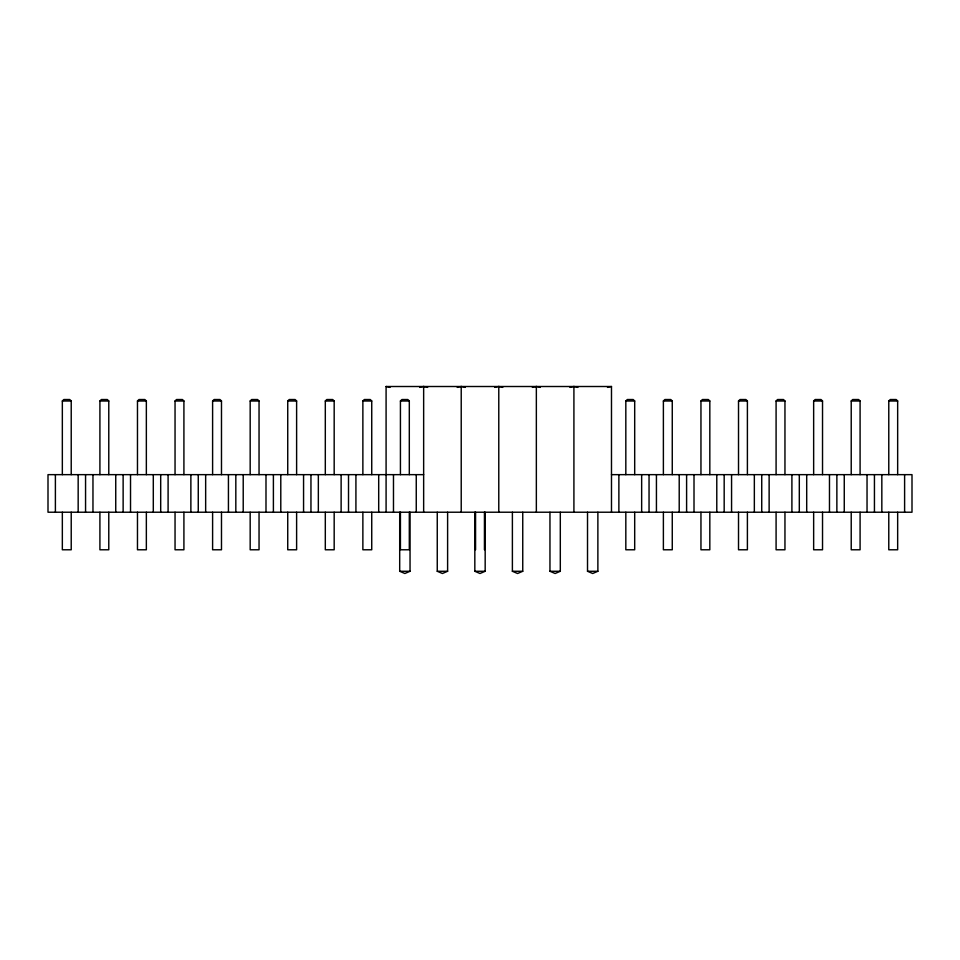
<?xml version="1.0" encoding="UTF-8"?>
<svg xmlns="http://www.w3.org/2000/svg" width="960" height="960" viewBox="0 0 960 960"><rect width="100%" height="100%" fill="white"/><g stroke="black" fill="none" stroke-linecap="round" stroke-linejoin="round"><path stroke-width="1.44" d="M62.34 474.648L62.34 401.004L63.828 399.528L69.744 399.528L71.22 401.004L71.22 474.648M99.912 474.648L99.912 401.004L101.388 399.528L107.304 399.528L108.78 401.004L108.78 474.648M137.472 474.648L137.472 401.004L138.96 399.528L144.876 399.528L146.352 401.004L146.352 474.648M175.044 474.648L175.044 401.004L176.52 399.528L182.436 399.528L183.912 401.004L183.912 474.648M212.604 474.648L212.604 401.004L214.08 399.528L219.996 399.528L221.484 401.004L221.484 474.648M250.176 474.648L250.176 401.004L251.652 399.528L257.568 399.528L259.044 401.004L259.044 474.648M287.736 474.648L287.736 401.004L289.212 399.528L295.128 399.528L296.616 401.004L296.616 474.648M325.308 474.648L325.308 401.004L326.784 399.528L332.7 399.528L334.176 401.004L334.176 474.648M362.868 474.648L362.868 401.004L364.344 399.528L370.26 399.528L371.736 401.004L371.736 474.648M400.428 474.648L400.428 401.004L401.916 399.528L407.832 399.528L409.308 401.004L409.308 474.648M625.824 474.648L625.824 401.004L627.3 399.528L633.216 399.528L634.692 401.004L634.692 474.648M663.384 474.648L663.384 401.004L664.872 399.528L670.788 399.528L672.264 401.004L672.264 474.648M700.956 474.648L700.956 401.004L702.432 399.528L708.348 399.528L709.824 401.004L709.824 474.648M738.516 474.648L738.516 401.004L740.004 399.528L745.92 399.528L747.396 401.004L747.396 474.648M776.088 474.648L776.088 401.004L777.564 399.528L783.48 399.528L784.956 401.004L784.956 474.648M813.648 474.648L813.648 401.004L815.124 399.528L821.04 399.528L822.528 401.004L822.528 474.648M851.22 474.648L851.22 401.004L852.696 399.528L858.612 399.528L860.088 401.004L860.088 474.648M888.78 474.648L888.78 401.004L890.256 399.528L896.172 399.528L897.66 401.004L897.66 474.648M410.04 512.22L410.04 571.272L404.868 573.492L399.696 571.272L399.696 512.22M447.612 512.22L447.612 571.272L442.44 573.492L437.256 571.272L437.256 512.22M485.172 512.22L485.172 571.272L480 573.492L474.828 571.272L474.828 512.22M522.744 512.22L522.744 571.272L517.56 573.492L512.388 571.272L512.388 512.22M560.304 512.22L560.304 571.272L555.132 573.492L549.96 571.272L549.96 512.22M597.876 512.22L597.876 571.272L592.692 573.492L587.52 571.272L587.52 512.22M419.664 387.396L423.648 386.508L427.644 387.396M457.224 387.396L461.22 386.508L465.216 387.396M494.784 387.396L498.78 386.508L502.776 387.396M532.356 387.396L536.352 386.508L540.336 387.396M569.916 387.396L573.912 386.508L577.908 387.396M607.488 387.396L611.484 386.508L611.484 512.22M386.088 512.22L386.088 386.508L611.484 386.508M62.34 401.004L71.22 401.004M99.912 401.004L108.78 401.004M137.472 401.004L146.352 401.004M175.044 401.004L183.912 401.004M212.604 401.004L221.484 401.004M250.176 401.004L259.044 401.004M287.736 401.004L296.616 401.004M325.308 401.004L334.176 401.004M362.868 401.004L371.736 401.004M400.428 401.004L409.308 401.004M625.824 401.004L634.692 401.004M663.384 401.004L672.264 401.004M700.956 401.004L709.824 401.004M738.516 401.004L747.396 401.004M776.088 401.004L784.956 401.004M813.648 401.004L822.528 401.004M851.22 401.004L860.088 401.004M888.78 401.004L897.66 401.004M423.648 474.648L48 474.648L48 512.22L912 512.22L912 474.648L611.484 474.648M399.696 571.272L410.04 571.272M437.256 571.272L447.612 571.272M474.828 571.272L485.172 571.272M512.388 571.272L522.744 571.272M549.96 571.272L560.304 571.272M587.52 571.272L597.876 571.272M386.088 386.508L390.084 387.396M904.608 474.648L904.608 512.22M897.66 512.22L897.66 549.78L888.78 549.78L888.78 512.22M881.832 474.648L881.832 512.22M874.44 474.648L874.44 512.22M867.036 474.648L867.036 512.22M860.088 512.22L860.088 549.78L851.22 549.78L851.22 512.22M844.26 474.648L844.26 512.22M836.868 474.648L836.868 512.22M829.476 474.648L829.476 512.22M822.528 512.22L822.528 549.78L813.648 549.78L813.648 512.22M806.7 474.648L806.7 512.22M799.308 474.648L799.308 512.22M791.904 474.648L791.904 512.22M784.956 512.22L784.956 549.78L776.088 549.78L776.088 512.22M769.128 474.648L769.128 512.22M761.736 474.648L761.736 512.22M754.344 474.648L754.344 512.22M747.396 512.22L747.396 549.78L738.516 549.78L738.516 512.22M731.568 474.648L731.568 512.22M724.176 474.648L724.176 512.22M716.784 474.648L716.784 512.22M709.824 512.22L709.824 549.78L700.956 549.78L700.956 512.22M694.008 474.648L694.008 512.22M686.604 474.648L686.604 512.22M679.212 474.648L679.212 512.22M672.264 512.22L672.264 549.78L663.384 549.78L663.384 512.22M656.436 474.648L656.436 512.22M649.044 474.648L649.044 512.22M641.652 474.648L641.652 512.22M634.692 512.22L634.692 549.78L625.824 549.78L625.824 512.22M618.876 474.648L618.876 512.22M573.912 386.508L573.912 512.22M536.352 386.508L536.352 512.22M498.78 386.508L498.78 512.22M484.44 512.22L484.44 549.78M475.56 512.22L475.56 549.78M461.22 386.508L461.22 512.22M423.648 386.508L423.648 512.22M416.256 474.648L416.256 512.22M409.308 512.22L409.308 549.78L400.428 549.78L400.428 512.22M393.48 474.648L393.48 512.22M378.696 474.648L378.696 512.22M371.736 512.22L371.736 549.78L362.868 549.78L362.868 512.22M355.92 474.648L355.92 512.22M348.516 474.648L348.516 512.22M341.124 474.648L341.124 512.22M334.176 512.22L334.176 549.78L325.308 549.78L325.308 512.22M318.348 474.648L318.348 512.22M310.956 474.648L310.956 512.22M303.564 474.648L303.564 512.22M296.616 512.22L296.616 549.78L287.736 549.78L287.736 512.22M280.788 474.648L280.788 512.22M273.396 474.648L273.396 512.22M265.992 474.648L265.992 512.22M259.044 512.22L259.044 549.78L250.176 549.78L250.176 512.22M243.216 474.648L243.216 512.22M235.824 474.648L235.824 512.22M228.432 474.648L228.432 512.22M221.484 512.22L221.484 549.78L212.604 549.78L212.604 512.22M205.656 474.648L205.656 512.22M198.264 474.648L198.264 512.22M190.872 474.648L190.872 512.22M183.912 512.22L183.912 549.78L175.044 549.78L175.044 512.22M168.096 474.648L168.096 512.22M160.692 474.648L160.692 512.22M153.3 474.648L153.3 512.22M146.352 512.22L146.352 549.78L137.472 549.78L137.472 512.22M130.524 474.648L130.524 512.22M123.132 474.648L123.132 512.22M115.74 474.648L115.74 512.22M108.78 512.22L108.78 549.78L99.912 549.78L99.912 512.22M92.964 474.648L92.964 512.22M85.56 474.648L85.56 512.22M78.168 474.648L78.168 512.22M71.22 512.22L71.22 549.78L62.34 549.78L62.34 512.22M55.392 474.648L55.392 512.22"/></g></svg>
